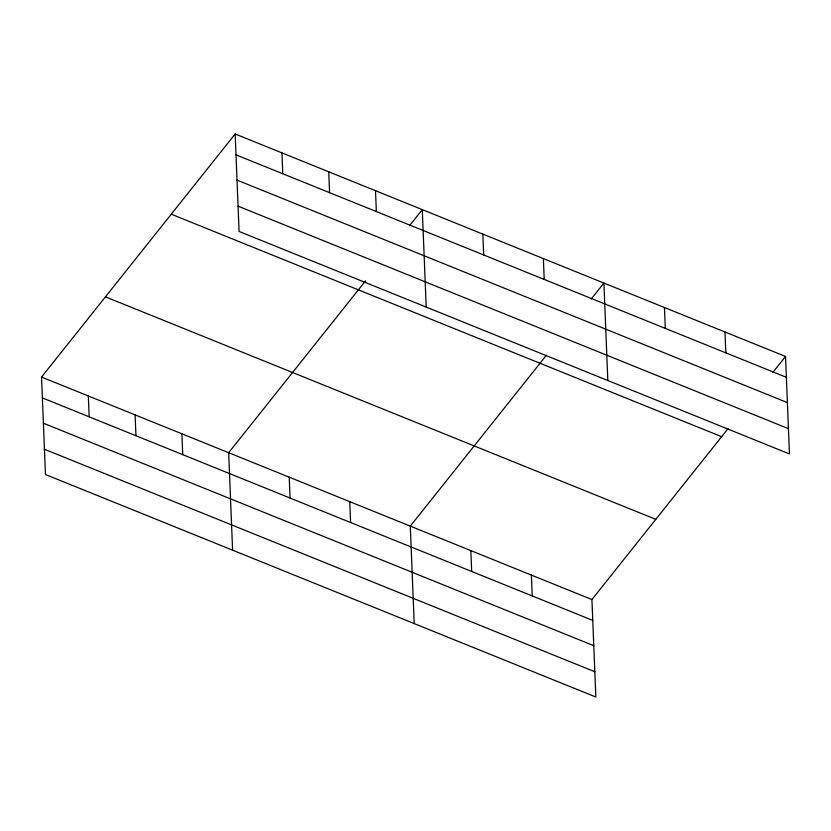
<?xml version="1.0" encoding="UTF-8"?>
<svg xmlns="http://www.w3.org/2000/svg" width="831" height="831" viewBox="0 0 831 831"><rect width="100%" height="100%" fill="white"/><g stroke="black" fill="none" stroke-linecap="round" stroke-linejoin="round"><path stroke-width="1.25" d="M728.029 428.671L591.921 599.556L595.837 697.022L45.466 474.522L41.55 377.066L235.163 133.978L785.534 356.478L789.45 453.934L239.079 231.444L235.163 133.978M365.588 280.816L228.681 452.708L232.587 550.174M409.517 225.668L422.293 209.63L426.21 307.096M546.414 355.242L410.296 526.137L414.212 623.593M591.132 299.098L603.908 283.049L607.825 380.515M772.757 372.517L785.534 356.478M236.004 154.836L786.375 377.326M237.022 180.109L787.393 402.609M238.061 206.161L788.432 428.651M171.269 214.201L721.64 436.69M105.444 296.844L655.815 519.344M41.55 377.066L591.921 599.556M42.391 397.914L592.752 620.404M43.399 423.197L593.77 645.687M44.448 449.249L594.819 671.739M724.996 331.995L725.837 352.853M664.457 307.522L665.288 328.38M543.37 258.576L544.212 279.424M531.383 575.083L532.214 595.931M482.832 234.103L483.673 254.951M470.834 550.61L471.676 571.458M375.508 190.715L376.35 211.562M349.758 501.664L350.599 522.512M328.733 171.799L329.564 192.657M281.948 152.894L282.789 173.741M289.219 477.181L290.05 498.039M181.896 433.803L182.737 454.65M135.11 414.887L135.952 435.735M88.335 395.971L89.166 416.83"/></g></svg>
